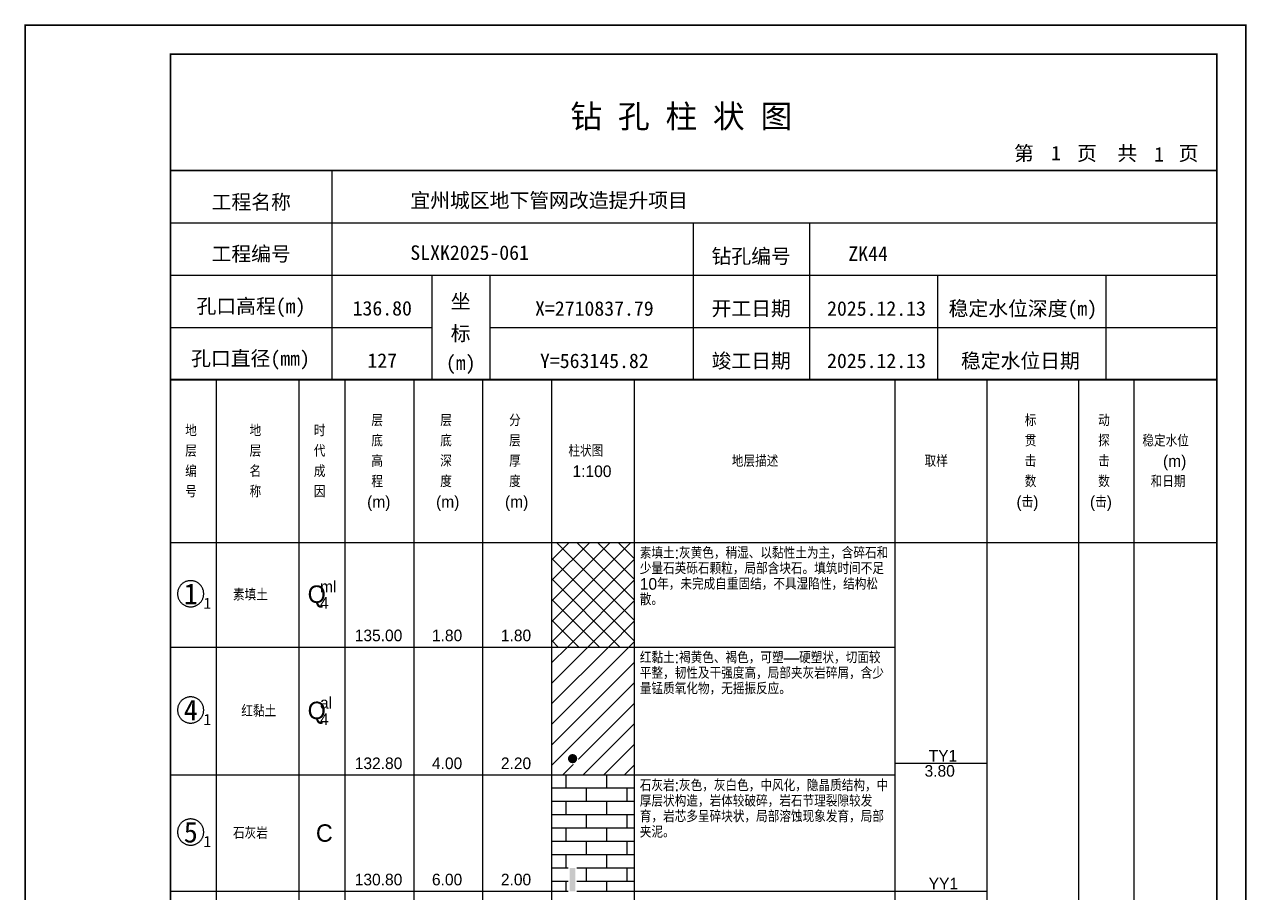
# Model space of a CAD drawing. Header units: millimetres. Extents: x 12489 to 89920, y 4630 to 4927.
# Drawn here: x 47909.3 to 48119.6, y 4777.5 to 4926.8 of the extents above; entities that cross this region are included whole.
import ezdxf
from ezdxf.enums import TextEntityAlignment as Align

# ---------------------------------------------------------------- set-up
doc = ezdxf.new("R2010")
doc.units = ezdxf.units.MM
doc.layers.add('GICAD_QUYANG', color=7, linetype='Continuous')
doc.layers.add('ZZT_TC', color=7, linetype='Continuous')
doc.styles.add('成果图图块', font='', dxfattribs={"height": 2.5})
doc.styles.add('成果图模板', font='')
doc.styles.add('成果图模板标题', font='simhei.ttf')
doc.styles.add('成果图表体', font='Comfont.shx', dxfattribs={"height": 2, "bigfont": 'Hztxt12a.shx'})
doc.styles.get('成果图图块').set_extended_font_data('FangSong_GB2312')
doc.styles.get('成果图模板').set_extended_font_data('FangSong_GB2312')

# ---------------------------------------------------------------- blocks, each defined once
blk = doc.blocks.new('DCBH-1-1-1297', base_point=(0.3, -0.11))
at = {"layer": 'ZZT_TC', "color": 7}
blk.add_polyline3d([(-0.19, 2.31, 0), (-0.3, 2.31, 0), (-0.41, 2.3, 0), (-0.52, 2.29, 0), (-0.63, 2.27, 0), (-0.73, 2.24, 0), (-0.84, 2.21, 0), (-0.95, 2.18, 0), (-1.05, 2.14, 0), (-1.15, 2.09, 0), (-1.25, 2.04, 0), (-1.35, 1.99, 0), (-1.44, 1.93, 0), (-1.53, 1.87, 0), (-1.62, 1.8, 0), (-1.7, 1.73, 0), (-1.78, 1.65, 0), (-1.86, 1.57, 0), (-1.93, 1.49, 0), (-2, 1.4, 0), (-2.06, 1.31, 0), (-2.12, 1.22, 0), (-2.17, 1.12, 0), (-2.22, 1.02, 0), (-2.27, 0.92, 0), (-2.31, 0.82, 0), (-2.34, 0.71, 0), (-2.37, 0.61, 0), (-2.4, 0.5, 0), (-2.41, 0.39, 0), (-2.43, 0.28, 0), (-2.44, 0.17, 0), (-2.44, 0.06, 0), (-2.44, -0.05, 0), (-2.43, -0.16, 0), (-2.41, -0.27, 0), (-2.4, -0.38, 0), (-2.37, -0.49, 0), (-2.34, -0.6, 0), (-2.31, -0.7, 0), (-2.27, -0.8, 0), (-2.22, -0.9, 0), (-2.17, -1, 0), (-2.12, -1.1, 0), (-2.06, -1.19, 0), (-2, -1.28, 0), (-1.93, -1.37, 0), (-1.86, -1.45, 0), (-1.78, -1.53, 0), (-1.7, -1.61, 0), (-1.62, -1.68, 0), (-1.53, -1.75, 0), (-1.44, -1.81, 0), (-1.35, -1.87, 0), (-1.25, -1.93, 0), (-1.15, -1.98, 0), (-1.05, -2.02, 0), (-0.95, -2.06, 0), (-0.84, -2.1, 0), (-0.73, -2.13, 0), (-0.63, -2.15, 0), (-0.52, -2.17, 0), (-0.41, -2.18, 0), (-0.3, -2.19, 0), (-0.19, -2.19, 0), (-0.08, -2.19, 0), (0.03, -2.18, 0), (0.14, -2.17, 0), (0.25, -2.15, 0), (0.36, -2.13, 0), (0.47, -2.1, 0), (0.57, -2.06, 0), (0.67, -2.02, 0), (0.77, -1.98, 0), (0.87, -1.93, 0), (0.97, -1.87, 0), (1.06, -1.81, 0), (1.15, -1.75, 0), (1.24, -1.68, 0), (1.32, -1.61, 0), (1.4, -1.53, 0), (1.48, -1.45, 0), (1.55, -1.37, 0), (1.62, -1.28, 0), (1.68, -1.19, 0), (1.74, -1.1, 0), (1.8, -1, 0), (1.85, -0.9, 0), (1.89, -0.8, 0), (1.93, -0.7, 0), (1.97, -0.6, 0), (2, -0.49, 0), (2.02, -0.38, 0), (2.04, -0.27, 0), (2.05, -0.16, 0), (2.06, -0.05, 0), (2.06, 0.06, 0), (2.06, 0.17, 0), (2.05, 0.28, 0), (2.04, 0.39, 0), (2.02, 0.5, 0), (2, 0.61, 0), (1.97, 0.71, 0), (1.93, 0.82, 0), (1.89, 0.92, 0), (1.85, 1.02, 0), (1.8, 1.12, 0), (1.74, 1.22, 0), (1.68, 1.31, 0), (1.62, 1.4, 0), (1.55, 1.49, 0), (1.48, 1.57, 0), (1.4, 1.65, 0), (1.32, 1.73, 0), (1.24, 1.8, 0), (1.15, 1.87, 0), (1.06, 1.93, 0), (0.97, 1.99, 0), (0.87, 2.04, 0), (0.77, 2.09, 0), (0.67, 2.14, 0), (0.57, 2.18, 0), (0.47, 2.21, 0), (0.36, 2.24, 0), (0.25, 2.27, 0), (0.14, 2.29, 0), (0.03, 2.3, 0), (-0.08, 2.31, 0), (-0.19, 2.31, 0)], dxfattribs=at)
at = {"style": '成果图图块'}
blk.add_text('1', height=3.57, dxfattribs=at).set_placement((-0.16, -1.74), align=Align.CENTER)
blk.add_text('1', height=1.91, dxfattribs=at).set_placement((2.03, -2.53))
blk = doc.blocks.new('DCBH-1-1-1298', base_point=(0.3, -0.11))
at = {"layer": 'ZZT_TC', "color": 7}
blk.add_polyline3d([(-0.19, 2.31, 0), (-0.3, 2.31, 0), (-0.41, 2.3, 0), (-0.52, 2.29, 0), (-0.63, 2.27, 0), (-0.73, 2.24, 0), (-0.84, 2.21, 0), (-0.95, 2.18, 0), (-1.05, 2.14, 0), (-1.15, 2.09, 0), (-1.25, 2.04, 0), (-1.35, 1.99, 0), (-1.44, 1.93, 0), (-1.53, 1.87, 0), (-1.62, 1.8, 0), (-1.7, 1.73, 0), (-1.78, 1.65, 0), (-1.86, 1.57, 0), (-1.93, 1.49, 0), (-2, 1.4, 0), (-2.06, 1.31, 0), (-2.12, 1.22, 0), (-2.17, 1.12, 0), (-2.22, 1.02, 0), (-2.27, 0.92, 0), (-2.31, 0.82, 0), (-2.34, 0.71, 0), (-2.37, 0.61, 0), (-2.4, 0.5, 0), (-2.41, 0.39, 0), (-2.43, 0.28, 0), (-2.44, 0.17, 0), (-2.44, 0.06, 0), (-2.44, -0.05, 0), (-2.43, -0.16, 0), (-2.41, -0.27, 0), (-2.4, -0.38, 0), (-2.37, -0.49, 0), (-2.34, -0.6, 0), (-2.31, -0.7, 0), (-2.27, -0.8, 0), (-2.22, -0.9, 0), (-2.17, -1, 0), (-2.12, -1.1, 0), (-2.06, -1.19, 0), (-2, -1.28, 0), (-1.93, -1.37, 0), (-1.86, -1.45, 0), (-1.78, -1.53, 0), (-1.7, -1.61, 0), (-1.62, -1.68, 0), (-1.53, -1.75, 0), (-1.44, -1.81, 0), (-1.35, -1.87, 0), (-1.25, -1.93, 0), (-1.15, -1.98, 0), (-1.05, -2.02, 0), (-0.95, -2.06, 0), (-0.84, -2.1, 0), (-0.73, -2.13, 0), (-0.63, -2.15, 0), (-0.52, -2.17, 0), (-0.41, -2.18, 0), (-0.3, -2.19, 0), (-0.19, -2.19, 0), (-0.08, -2.19, 0), (0.03, -2.18, 0), (0.14, -2.17, 0), (0.25, -2.15, 0), (0.36, -2.13, 0), (0.47, -2.1, 0), (0.57, -2.06, 0), (0.67, -2.02, 0), (0.77, -1.98, 0), (0.87, -1.93, 0), (0.97, -1.87, 0), (1.06, -1.81, 0), (1.15, -1.75, 0), (1.24, -1.68, 0), (1.32, -1.61, 0), (1.4, -1.53, 0), (1.48, -1.45, 0), (1.55, -1.37, 0), (1.62, -1.28, 0), (1.68, -1.19, 0), (1.74, -1.1, 0), (1.8, -1, 0), (1.85, -0.9, 0), (1.89, -0.8, 0), (1.93, -0.7, 0), (1.97, -0.6, 0), (2, -0.49, 0), (2.02, -0.38, 0), (2.04, -0.27, 0), (2.05, -0.16, 0), (2.06, -0.05, 0), (2.06, 0.06, 0), (2.06, 0.17, 0), (2.05, 0.28, 0), (2.04, 0.39, 0), (2.02, 0.5, 0), (2, 0.61, 0), (1.97, 0.71, 0), (1.93, 0.82, 0), (1.89, 0.92, 0), (1.85, 1.02, 0), (1.8, 1.12, 0), (1.74, 1.22, 0), (1.68, 1.31, 0), (1.62, 1.4, 0), (1.55, 1.49, 0), (1.48, 1.57, 0), (1.4, 1.65, 0), (1.32, 1.73, 0), (1.24, 1.8, 0), (1.15, 1.87, 0), (1.06, 1.93, 0), (0.97, 1.99, 0), (0.87, 2.04, 0), (0.77, 2.09, 0), (0.67, 2.14, 0), (0.57, 2.18, 0), (0.47, 2.21, 0), (0.36, 2.24, 0), (0.25, 2.27, 0), (0.14, 2.29, 0), (0.03, 2.3, 0), (-0.08, 2.31, 0), (-0.19, 2.31, 0)], dxfattribs=at)
at = {"style": '成果图图块'}
blk.add_text('4', height=3.57, dxfattribs=at).set_placement((-0.16, -1.74), align=Align.CENTER)
blk.add_text('1', height=1.91, dxfattribs=at).set_placement((2.03, -2.53))
blk = doc.blocks.new('DCBH-1-1-1299', base_point=(0.3, -0.11))
at = {"layer": 'ZZT_TC', "color": 7}
blk.add_polyline3d([(-0.19, 2.31, 0), (-0.3, 2.31, 0), (-0.41, 2.3, 0), (-0.52, 2.29, 0), (-0.63, 2.27, 0), (-0.73, 2.24, 0), (-0.84, 2.21, 0), (-0.95, 2.18, 0), (-1.05, 2.14, 0), (-1.15, 2.09, 0), (-1.25, 2.04, 0), (-1.35, 1.99, 0), (-1.44, 1.93, 0), (-1.53, 1.87, 0), (-1.62, 1.8, 0), (-1.7, 1.73, 0), (-1.78, 1.65, 0), (-1.86, 1.57, 0), (-1.93, 1.49, 0), (-2, 1.4, 0), (-2.06, 1.31, 0), (-2.12, 1.22, 0), (-2.17, 1.12, 0), (-2.22, 1.02, 0), (-2.27, 0.92, 0), (-2.31, 0.82, 0), (-2.34, 0.71, 0), (-2.37, 0.61, 0), (-2.4, 0.5, 0), (-2.41, 0.39, 0), (-2.43, 0.28, 0), (-2.44, 0.17, 0), (-2.44, 0.06, 0), (-2.44, -0.05, 0), (-2.43, -0.16, 0), (-2.41, -0.27, 0), (-2.4, -0.38, 0), (-2.37, -0.49, 0), (-2.34, -0.6, 0), (-2.31, -0.7, 0), (-2.27, -0.8, 0), (-2.22, -0.9, 0), (-2.17, -1, 0), (-2.12, -1.1, 0), (-2.06, -1.19, 0), (-2, -1.28, 0), (-1.93, -1.37, 0), (-1.86, -1.45, 0), (-1.78, -1.53, 0), (-1.7, -1.61, 0), (-1.62, -1.68, 0), (-1.53, -1.75, 0), (-1.44, -1.81, 0), (-1.35, -1.87, 0), (-1.25, -1.93, 0), (-1.15, -1.98, 0), (-1.05, -2.02, 0), (-0.95, -2.06, 0), (-0.84, -2.1, 0), (-0.73, -2.13, 0), (-0.63, -2.15, 0), (-0.52, -2.17, 0), (-0.41, -2.18, 0), (-0.3, -2.19, 0), (-0.19, -2.19, 0), (-0.08, -2.19, 0), (0.03, -2.18, 0), (0.14, -2.17, 0), (0.25, -2.15, 0), (0.36, -2.13, 0), (0.47, -2.1, 0), (0.57, -2.06, 0), (0.67, -2.02, 0), (0.77, -1.98, 0), (0.87, -1.93, 0), (0.97, -1.87, 0), (1.06, -1.81, 0), (1.15, -1.75, 0), (1.24, -1.68, 0), (1.32, -1.61, 0), (1.4, -1.53, 0), (1.48, -1.45, 0), (1.55, -1.37, 0), (1.62, -1.28, 0), (1.68, -1.19, 0), (1.74, -1.1, 0), (1.8, -1, 0), (1.85, -0.9, 0), (1.89, -0.8, 0), (1.93, -0.7, 0), (1.97, -0.6, 0), (2, -0.49, 0), (2.02, -0.38, 0), (2.04, -0.27, 0), (2.05, -0.16, 0), (2.06, -0.05, 0), (2.06, 0.06, 0), (2.06, 0.17, 0), (2.05, 0.28, 0), (2.04, 0.39, 0), (2.02, 0.5, 0), (2, 0.61, 0), (1.97, 0.71, 0), (1.93, 0.82, 0), (1.89, 0.92, 0), (1.85, 1.02, 0), (1.8, 1.12, 0), (1.74, 1.22, 0), (1.68, 1.31, 0), (1.62, 1.4, 0), (1.55, 1.49, 0), (1.48, 1.57, 0), (1.4, 1.65, 0), (1.32, 1.73, 0), (1.24, 1.8, 0), (1.15, 1.87, 0), (1.06, 1.93, 0), (0.97, 1.99, 0), (0.87, 2.04, 0), (0.77, 2.09, 0), (0.67, 2.14, 0), (0.57, 2.18, 0), (0.47, 2.21, 0), (0.36, 2.24, 0), (0.25, 2.27, 0), (0.14, 2.29, 0), (0.03, 2.3, 0), (-0.08, 2.31, 0), (-0.19, 2.31, 0)], dxfattribs=at)
at = {"style": '成果图图块'}
blk.add_text('5', height=3.57, dxfattribs=at).set_placement((-0.16, -1.74), align=Align.CENTER)
blk.add_text('1', height=1.91, dxfattribs=at).set_placement((2.03, -2.53))
blk = doc.blocks.new('gkqy1.dwg', base_point=(0.8, 0))
blk.add_wipeout([(-0.2, -0.2), (1.8, -0.2), (1.8, 1.8), (-0.2, 1.8)])
at = {"layer": 'GICAD_QUYANG'}
h = blk.add_hatch(color=7, dxfattribs=at)
edge = h.paths.add_edge_path()
edge.add_arc((0.8, 0.8), 0.8, 0, 360)
blk = doc.blocks.new('gkqy3.dwg', base_point=(0, -2))
blk.add_wipeout([(-0.7, -2.2), (0.7, -2.2), (0.7, 2.2), (-0.7, 2.2)])
at = {"color": 7}
blk.add_solid([(-0.5, -2), (0.5, -2), (-0.5, 2), (0.5, 2)], dxfattribs=at)
blk = doc.blocks.new('钻孔柱状图路桥昇龙制图梁世成校核莫家里.dwg162', base_point=(25, 236))
for p, q in [((52.82, 236), (52.82, 272)), ((25, 263), (205, 263)), ((115, 236), (115, 263)), ((135, 236), (135, 263)), ((25, 254), (205, 254)), ((70, 236), (70, 254)), ((80, 236), (80, 254)), ((157, 236), (157, 254)), ((185.95, 236), (185.95, 254)), ((25, 245), (70, 245)), ((80, 245), (205, 245))]:
    blk.add_line(p, q)
for points, const_width in [([(0, 0), (210, 0), (210, 297), (0, 297)], 0.25), ([(25, 5), (205, 5), (205, 292), (25, 292)], 0.3)]:
    blk.add_lwpolyline(points, close=True, dxfattribs=dict(const_width=const_width))
at = {"const_width": 0.3}
for points in [[(25, 272), (205, 272)], [(25, 236), (205, 236)]]:
    blk.add_lwpolyline(points, dxfattribs=at)
for s, height, style, p in [('钻 孔 柱 状 图', 4, '成果图模板标题', (93.8, 279.31)), ('第', 2.5, '成果图模板', (170.12, 273.7)), ('页', 2.5, '成果图模板', (180.96, 273.7)), ('共', 2.5, '成果图模板', (187.88, 273.7)), ('页', 2.5, '成果图模板', (198.44, 273.7)), ('工程名称', 2.5, '成果图模板', (32.07, 265.32)), ('宜州城区地下管网改造提升项目', 2.5, '成果图模板', (66.26, 265.61)), ('工程编号', 2.5, '成果图模板', (32.05, 256.41)), ('SLXK2025-061', 2.5, '成果图模板', (66.26, 256.61)), ('钻孔编号', 2.5, '成果图模板', (118.08, 256)), ('ZK44', 2.5, '成果图模板', (141.61, 256.43)), ('孔口高程(m)', 2.5, '成果图模板', (29.48, 247.41)), ('坐', 2.5, '成果图模板', (73.21, 248.24)), ('开工日期', 2.5, '成果图模板', (118.08, 247)), ('稳定水位深度(m)', 2.5, '成果图模板', (158.86, 247)), ('标', 2.5, '成果图模板', (73.21, 242.7)), ('孔口直径(mm)', 2.5, '成果图模板', (28.54, 238.41)), ('(m) ', 2.5, '成果图模板', (72.38, 237.65)), ('竣工日期', 2.5, '成果图模板', (118.08, 238)), ('稳定水位日期', 2.5, '成果图模板', (160.99, 238))]:
    blk.add_text(s, height=height, dxfattribs=dict(style=style)).set_placement(p)
at = {"style": '成果图模板'}
for s, p in [('1', (177.35, 273.74)), ('1', (195.08, 273.53)), ('136.80', (61.43, 247.04)), ('X=2710837.79', (97.92, 247)), ('2025.12.13', (146.46, 247)), ('127', (61.43, 238.04)), ('Y=563145.82', (97.92, 238)), ('2025.12.13', (146.46, 238))]:
    blk.add_text(s, height=2.5, dxfattribs=at).set_placement(p, align=Align.CENTER)

msp = doc.modelspace()

# ---------------------------------------------------------------- hatches: boundary and pattern name
at = {"linetype": 'Continuous'}
h = msp.add_hatch(dxfattribs=at)
h.set_pattern_fill('GKSTT', scale=0.5, style=0, pattern_type=2)
h.set_pattern_definition([(45, (0, 0), (-1.76776695, 1.76776695), []), (135, (0, 0), (-1.76776695, -1.76776695), [])])
h.paths.add_polyline_path([(48000.06, 4819.71), (48014.29, 4819.71), (48014.29, 4837.71), (48000.06, 4837.71)])
h = msp.add_hatch(dxfattribs=at)
h.set_pattern_fill('GKNXT', scale=0.5, style=0, pattern_type=2)
h.set_pattern_definition([(45, (0, 0), (-1.76776695, 1.76776695), [])])
h.paths.add_polyline_path([(48000.06, 4797.71), (48014.29, 4797.71), (48014.29, 4819.71), (48000.06, 4819.71)])
h = msp.add_hatch(dxfattribs=at)
h.set_pattern_fill('GKSHY', scale=0.5, style=0, pattern_type=2)
h.set_pattern_definition([(0, (0, 0), (0, 2.3), []), (90, (0, 0), (-3.5, 2.3), [2.3, -2.3])])
h.paths.add_polyline_path([(48000.06, 4777.71), (48014.29, 4777.71), (48014.29, 4797.71), (48000.06, 4797.71)])

# ---------------------------------------------------------------- linework, layer by layer
at = {"color": 0}
for p, q in [((47934.45, 4837.71), (47942.35, 4837.71)), ((47934.45, 4819.71), (47934.45, 4837.71)), ((47942.35, 4819.71), (47942.35, 4837.71)), ((47934.45, 4819.71), (47942.35, 4819.71)), ((47934.45, 4819.71), (47942.35, 4819.71)), ((47934.45, 4797.71), (47934.45, 4819.71)), ((47942.35, 4797.71), (47942.35, 4819.71)), ((47934.45, 4797.71), (47942.35, 4797.71)), ((47934.45, 4797.71), (47942.35, 4797.71)), ((47934.45, 4777.71), (47934.45, 4797.71)), ((47942.35, 4777.71), (47942.35, 4797.71)), ((47934.45, 4777.71), (47942.35, 4777.71))]:
    msp.add_line(p, q, dxfattribs=at)
for points in [[(47934.45, 4865.71), (47942.35, 4865.71)], [(47934.45, 4837.71), (47934.45, 4865.71)], [(47942.35, 4837.71), (47942.35, 4865.71)], [(47942.35, 4865.71), (47956.58, 4865.71)], [(47942.35, 4837.71), (47942.35, 4865.71)], [(47956.58, 4837.71), (47956.58, 4865.71)], [(47956.58, 4865.71), (47964.49, 4865.71)], [(47956.58, 4837.71), (47956.58, 4865.71)], [(47964.49, 4837.71), (47964.49, 4865.71)], [(47964.49, 4865.71), (47976.35, 4865.71)], [(47964.49, 4837.71), (47964.49, 4865.71)], [(47976.35, 4837.71), (47976.35, 4865.71)], [(47976.35, 4865.71), (47988.2, 4865.71)], [(47976.35, 4837.71), (47976.35, 4865.71)], [(47988.2, 4837.71), (47988.2, 4865.71)], [(47988.2, 4865.71), (48000.06, 4865.71)], [(47988.2, 4837.71), (47988.2, 4865.71)], [(48000.06, 4837.71), (48000.06, 4865.71)], [(48000.06, 4865.71), (48014.29, 4865.71)], [(48000.06, 4837.71), (48000.06, 4865.71)], [(48014.29, 4837.71), (48014.29, 4865.71)], [(48014.29, 4865.71), (48059.11, 4865.71)], [(48014.29, 4837.71), (48014.29, 4865.71)], [(48059.11, 4837.71), (48059.11, 4865.71)], [(48059.11, 4865.71), (48074.92, 4865.71)], [(48059.11, 4837.71), (48059.11, 4865.71)], [(48074.92, 4837.71), (48074.92, 4865.71)], [(48074.92, 4865.71), (48090.73, 4865.71)], [(48074.92, 4837.71), (48074.92, 4865.71)], [(48090.73, 4837.71), (48090.73, 4865.71)], [(48090.73, 4865.71), (48100.22, 4865.71)], [(48090.73, 4837.71), (48090.73, 4865.71)], [(48100.22, 4837.71), (48100.22, 4865.71)], [(48100.22, 4865.71), (48114.45, 4865.71)], [(48100.22, 4837.71), (48100.22, 4865.71)], [(48114.45, 4837.71), (48114.45, 4865.71)], [(47934.45, 4837.71), (47942.35, 4837.71)], [(47934.45, 4643.71), (47934.45, 4837.71)], [(47934.45, 4837.71), (47942.35, 4837.71)], [(47942.35, 4643.71), (47942.35, 4837.71)], [(47942.35, 4837.71), (47956.58, 4837.71)], [(47942.35, 4643.71), (47942.35, 4837.71)], [(47942.35, 4837.71), (47956.58, 4837.71)], [(47942.35, 4837.71), (47956.58, 4837.71)], [(47942.35, 4819.71), (47942.35, 4837.71)], [(47956.58, 4643.71), (47956.58, 4837.71)], [(47956.58, 4819.71), (47956.58, 4837.71)], [(47956.58, 4837.71), (47964.49, 4837.71)], [(47956.58, 4643.71), (47956.58, 4837.71)], [(47956.58, 4837.71), (47964.49, 4837.71)], [(47956.58, 4837.71), (47964.49, 4837.71)], [(47956.58, 4819.71), (47956.58, 4837.71)], [(47964.49, 4643.71), (47964.49, 4837.71)], [(47964.49, 4819.71), (47964.49, 4837.71)], [(47964.49, 4837.71), (47976.35, 4837.71)], [(47964.49, 4643.71), (47964.49, 4837.71)], [(47964.49, 4837.71), (47976.35, 4837.71)], [(47964.49, 4837.71), (47976.35, 4837.71)], [(47964.49, 4819.71), (47964.49, 4837.71)], [(47976.35, 4643.71), (47976.35, 4837.71)], [(47976.35, 4819.71), (47976.35, 4837.71)], [(47976.35, 4837.71), (47988.2, 4837.71)], [(47976.35, 4643.71), (47976.35, 4837.71)], [(47976.35, 4837.71), (47988.2, 4837.71)], [(47976.35, 4837.71), (47988.2, 4837.71)], [(47976.35, 4819.71), (47976.35, 4837.71)], [(47988.2, 4643.71), (47988.2, 4837.71)], [(47988.2, 4819.71), (47988.2, 4837.71)], [(47988.2, 4837.71), (48000.06, 4837.71)], [(47988.2, 4643.71), (47988.2, 4837.71)], [(47988.2, 4837.71), (48000.06, 4837.71)], [(47988.2, 4837.71), (48000.06, 4837.71)], [(47988.2, 4819.71), (47988.2, 4837.71)], [(48000.06, 4643.71), (48000.06, 4837.71)], [(48000.06, 4819.71), (48000.06, 4837.71)], [(48000.06, 4837.71), (48014.29, 4837.71)], [(48000.06, 4643.71), (48000.06, 4837.71)], [(48000.06, 4837.71), (48014.29, 4837.71)], [(48014.29, 4643.71), (48014.29, 4837.71)], [(48014.29, 4837.71), (48059.11, 4837.71)], [(48014.29, 4643.71), (48014.29, 4837.71)], [(48014.29, 4837.71), (48059.11, 4837.71)], [(48014.29, 4837.71), (48059.11, 4837.71)], [(48014.29, 4819.71), (48014.29, 4837.71)], [(48059.11, 4643.71), (48059.11, 4837.71)], [(48059.11, 4819.71), (48059.11, 4837.71)], [(48059.11, 4837.71), (48074.92, 4837.71)], [(48059.11, 4643.71), (48059.11, 4837.71)], [(48059.11, 4837.71), (48074.92, 4837.71)], [(48074.92, 4643.71), (48074.92, 4837.71)], [(48074.92, 4837.71), (48090.73, 4837.71)], [(48074.92, 4643.71), (48074.92, 4837.71)], [(48074.92, 4837.71), (48090.73, 4837.71)], [(48090.73, 4643.71), (48090.73, 4837.71)], [(48090.73, 4837.71), (48100.22, 4837.71)], [(48090.73, 4643.71), (48090.73, 4837.71)], [(48090.73, 4837.71), (48100.22, 4837.71)], [(48100.22, 4643.71), (48100.22, 4837.71)], [(48100.22, 4837.71), (48114.45, 4837.71)], [(48100.22, 4643.71), (48100.22, 4837.71)], [(48100.22, 4837.71), (48114.45, 4837.71)], [(48114.45, 4643.71), (48114.45, 4837.71)], [(47942.35, 4819.71), (47956.58, 4819.71)], [(47942.35, 4819.71), (47956.58, 4819.71)], [(47942.35, 4797.71), (47942.35, 4819.71)], [(47956.58, 4797.71), (47956.58, 4819.71)], [(47956.58, 4819.71), (47964.49, 4819.71)], [(47956.58, 4819.71), (47964.49, 4819.71)], [(47956.58, 4797.71), (47956.58, 4819.71)], [(47964.49, 4797.71), (47964.49, 4819.71)], [(47964.49, 4819.71), (47976.35, 4819.71)], [(47964.49, 4819.71), (47976.35, 4819.71)], [(47964.49, 4797.71), (47964.49, 4819.71)], [(47976.35, 4797.71), (47976.35, 4819.71)], [(47976.35, 4819.71), (47988.2, 4819.71)], [(47976.35, 4819.71), (47988.2, 4819.71)], [(47976.35, 4797.71), (47976.35, 4819.71)], [(47988.2, 4797.71), (47988.2, 4819.71)], [(47988.2, 4819.71), (48000.06, 4819.71)], [(47988.2, 4819.71), (48000.06, 4819.71)], [(47988.2, 4797.71), (47988.2, 4819.71)], [(48000.06, 4797.71), (48000.06, 4819.71)], [(48014.29, 4819.71), (48059.11, 4819.71)], [(48014.29, 4819.71), (48059.11, 4819.71)], [(48014.29, 4797.71), (48014.29, 4819.71)], [(48059.11, 4797.71), (48059.11, 4819.71)], [(48059.11, 4799.71), (48074.92, 4799.71)], [(47942.35, 4797.71), (47956.58, 4797.71)], [(47942.35, 4797.71), (47956.58, 4797.71)], [(47942.35, 4777.71), (47942.35, 4797.71)], [(47956.58, 4777.71), (47956.58, 4797.71)], [(47956.58, 4797.71), (47964.49, 4797.71)], [(47956.58, 4797.71), (47964.49, 4797.71)], [(47956.58, 4777.71), (47956.58, 4797.71)], [(47964.49, 4777.71), (47964.49, 4797.71)], [(47964.49, 4797.71), (47976.35, 4797.71)], [(47964.49, 4797.71), (47976.35, 4797.71)], [(47964.49, 4777.71), (47964.49, 4797.71)], [(47976.35, 4777.71), (47976.35, 4797.71)], [(47976.35, 4797.71), (47988.2, 4797.71)], [(47976.35, 4797.71), (47988.2, 4797.71)], [(47976.35, 4777.71), (47976.35, 4797.71)], [(47988.2, 4777.71), (47988.2, 4797.71)], [(47988.2, 4797.71), (48000.06, 4797.71)], [(47988.2, 4797.71), (48000.06, 4797.71)], [(47988.2, 4777.71), (47988.2, 4797.71)], [(48000.06, 4777.71), (48000.06, 4797.71)], [(48014.29, 4797.71), (48059.11, 4797.71)], [(48014.29, 4797.71), (48059.11, 4797.71)], [(48014.29, 4777.71), (48014.29, 4797.71)], [(48059.11, 4777.71), (48059.11, 4797.71)], [(47942.35, 4777.71), (47956.58, 4777.71)], [(47956.58, 4777.71), (47964.49, 4777.71)], [(47964.49, 4777.71), (47976.35, 4777.71)], [(47976.35, 4777.71), (47988.2, 4777.71)], [(47988.2, 4777.71), (48000.06, 4777.71)], [(48014.29, 4777.71), (48059.11, 4777.71)], [(48059.11, 4777.71), (48074.92, 4777.71)]]:
    msp.add_lwpolyline(points, dxfattribs=at)
at = {"color": 7, "flags": 128}
for points in [[(48000.06, 4819.71), (48014.29, 4819.71)], [(48000.06, 4797.71), (48014.29, 4797.71)], [(48000.06, 4777.71), (48014.29, 4777.71)]]:
    msp.add_lwpolyline(points, dxfattribs=at)

# ---------------------------------------------------------------- block references
for name, p in [('DCBH-1-1-1297', (47938.4, 4828.71)), ('DCBH-1-1-1298', (47938.4, 4808.71)), ('DCBH-1-1-1299', (47938.4, 4787.71))]:
    msp.add_blockref(name, p)

# ---------------------------------------------------------------- texts
at = {"color": 0, "style": '成果图表体'}
for s, height, p in [('层', 2, (47969, 4857.71)), ('层', 2, (47980.85, 4857.71)), ('分', 2, (47992.71, 4857.71)), ('标', 2, (48081.41, 4857.71)), ('动', 2, (48094.05, 4857.71)), ('地', 2, (47936.98, 4855.96)), ('地', 2, (47948.05, 4855.96)), ('时', 2, (47959.11, 4855.96)), ('底', 2, (47969, 4854.21)), ('底', 2, (47980.85, 4854.21)), ('层', 2, (47992.71, 4854.21)), ('贯', 2, (48081.41, 4854.21)), ('探', 2, (48094.05, 4854.21)), ('稳定水位', 2, (48101.65, 4854.21)), ('层', 2, (47936.98, 4852.46)), ('层', 2, (47948.05, 4852.46)), ('代', 2, (47959.11, 4852.46)), ('高', 2, (47969, 4850.71)), ('深', 2, (47980.85, 4850.71)), ('厚', 2, (47992.71, 4850.71)), ('柱状图', 2, (48002.91, 4852.46)), ('地层描述', 2, (48031.02, 4850.71)), ('取样', 2, (48064.18, 4850.71)), ('击', 2, (48081.41, 4850.71)), ('击', 2, (48094.05, 4850.71)), ('(m)', 2, (48105.2, 4850.71)), ('编', 2, (47936.98, 4848.96)), ('名', 2, (47948.05, 4848.96)), ('成', 2, (47959.11, 4848.96)), ('1:100', 2, (48003.62, 4848.96)), ('程', 2, (47969, 4847.21)), ('度', 2, (47980.85, 4847.21)), ('度', 2, (47992.71, 4847.21)), ('数', 2, (48081.41, 4847.21)), ('数', 2, (48094.05, 4847.21)), ('和日期', 2, (48103.07, 4847.21)), ('号', 2, (47936.98, 4845.46)), ('称', 2, (47948.05, 4845.46)), ('因', 2, (47959.11, 4845.46)), ('(m)', 2, (47968.28, 4843.71)), ('(m)', 2, (47980.14, 4843.71)), ('(m)', 2, (47992, 4843.71)), ('(击)', 2, (48079.99, 4843.71)), ('(击)', 2, (48092.63, 4843.71)), ('素填土', 2, (47945.2, 4827.71)), ('Q', 3, (47958.05, 4827.31)), ('ml', 2, (47960.18, 4829.11)), ('4', 2, (47960.18, 4826.31)), ('135.00', 2, (47966.15, 4820.71)), ('1.80', 2, (47979.43, 4820.71)), ('1.80', 2, (47991.29, 4820.71)), ('al', 2, (47960.18, 4809.11)), ('红黏土', 2, (47946.63, 4807.71)), ('Q', 3, (47958.05, 4807.31)), ('4', 2, (47960.18, 4806.31)), ('132.80', 2, (47966.15, 4798.71)), ('4.00', 2, (47979.43, 4798.71)), ('2.20', 2, (47991.29, 4798.71)), ('TY1', 2, (48064.89, 4800.01)), ('3.80', 2, (48064.18, 4797.41)), ('石灰岩', 2, (47945.2, 4786.71)), ('C', 3, (47959.47, 4786.21)), ('130.80', 2, (47966.15, 4778.71)), ('6.00', 2, (47979.43, 4778.71)), ('2.00', 2, (47991.29, 4778.71)), ('YY1', 2, (48064.89, 4778.01))]:
    msp.add_text(s, height=height, dxfattribs=at).set_placement(p)
at = {"color": 0, "char_height": 2, "width": 43.0292, "attachment_point": 1, "line_spacing_factor": 0.8, "style": '成果图表体'}
for s, insert in [('素填土:灰黄色，稍湿、以黏性土为主，含碎石和少量石英砾石颗粒，局部含块石。填筑时间不足10年，未完成自重固结，不具湿陷性，结构松散。', (48015.19, 4836.91)), ('红黏土:褐黄色、褐色，可塑—硬塑状，切面较平整，韧性及干强度高，局部夹灰岩碎屑，含少量锰质氧化物，无摇振反应。', (48015.19, 4818.91)), ('石灰岩:灰色，灰白色，中风化，隐晶质结构，中厚层状构造，岩体较破碎，岩石节理裂隙较发育，岩芯多呈碎块状，局部溶蚀现象发育，局部夹泥。', (48015.19, 4796.91))]:
    msp.add_mtext(s, dxfattribs=dict(at, insert=insert))

# ---------------------------------------------------------------- next in the draw order: block references
for name, p in [('gkqy1.dwg', (48003.62, 4799.71)), ('gkqy3.dwg', (48003.62, 4777.71))]:
    msp.add_blockref(name, p)

# ---------------------------------------------------------------- next in the draw order: block references
msp.add_blockref('钻孔柱状图路桥昇龙制图梁世成校核莫家里.dwg162', (47934.45, 4865.71))

doc.saveas('drawing.dxf')
